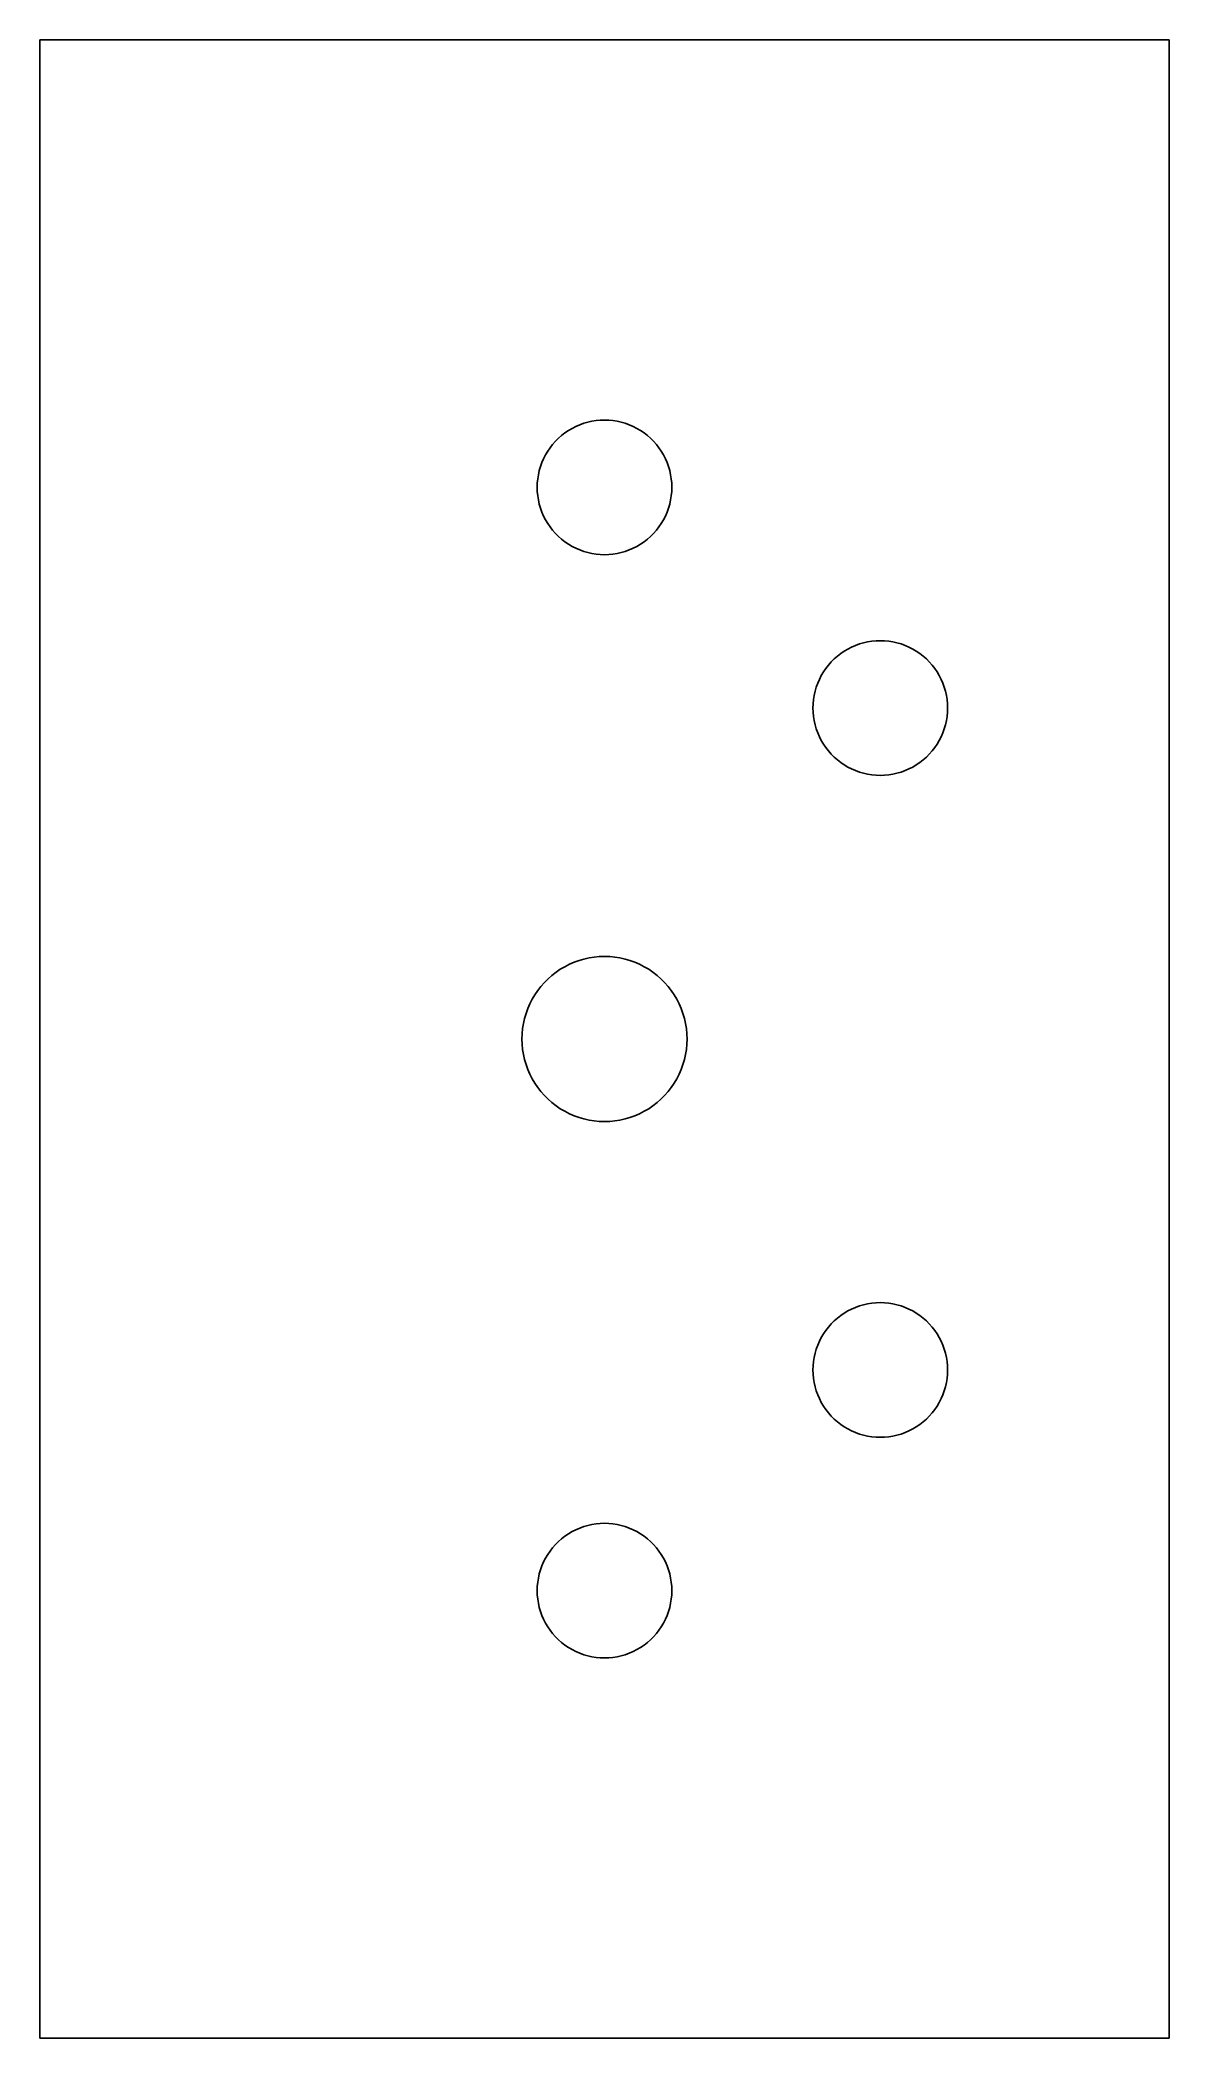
# Model space of a CAD drawing. Header units: metres. Extents: x -13 to 13, y -23 to 23.
import ezdxf

# ---------------------------------------------------------------- set-up
doc = ezdxf.new("R2010")
doc.units = ezdxf.units.M

msp = doc.modelspace()

# ---------------------------------------------------------------- linework, layer by layer
for p, q in [((13, 23), (-13, 23)), ((-13, 23), (-13, -23)), ((13, -23), (13, 23)), ((-1.1299, 13.761), (-1.06104, 13.8299)), ((-1.06104, 13.8299), (-0.988007, 13.8943)), ((-0.988007, 13.8943), (-0.911057, 13.954)), ((-0.911057, 13.954), (-0.830521, 14.0087)), ((-0.830521, 14.0087), (-0.746704, 14.0583)), ((-0.746704, 14.0583), (-0.659958, 14.1025)), ((-0.659958, 14.1025), (-0.570587, 14.1411)), ((-0.570587, 14.1411), (-0.478973, 14.1741)), ((-0.478973, 14.1741), (-0.385468, 14.2013)), ((-0.385468, 14.2013), (-0.290436, 14.2225)), ((-0.290436, 14.2225), (-0.19426, 14.2378)), ((-0.19426, 14.2378), (-0.097321, 14.2469)), ((-0.097321, 14.2469), (0, 14.25)), ((0, 14.25), (0.097321, 14.2469)), ((0.097321, 14.2469), (0.19426, 14.2378)), ((0.19426, 14.2378), (0.290436, 14.2225)), ((0.290436, 14.2225), (0.385468, 14.2013)), ((0.385468, 14.2013), (0.478973, 14.1741)), ((0.478973, 14.1741), (0.570587, 14.1411)), ((0.570587, 14.1411), (0.659958, 14.1025)), ((0.659958, 14.1025), (0.746704, 14.0583)), ((0.746704, 14.0583), (0.830521, 14.0087)), ((0.830521, 14.0087), (0.911057, 13.954)), ((0.911057, 13.954), (0.988007, 13.8943)), ((0.988007, 13.8943), (1.06104, 13.8299)), ((1.06104, 13.8299), (1.1299, 13.761)), ((-1.44115, 13.2706), (-1.40248, 13.36)), ((-1.40248, 13.36), (-1.35826, 13.4467)), ((-1.35826, 13.4467), (-1.3087, 13.5305)), ((-1.3087, 13.5305), (-1.25397, 13.6111)), ((-1.25397, 13.6111), (-1.19429, 13.688)), ((-1.19429, 13.688), (-1.1299, 13.761)), ((1.1299, 13.761), (1.19429, 13.688)), ((1.19429, 13.688), (1.25397, 13.6111)), ((1.25397, 13.6111), (1.3087, 13.5305)), ((1.3087, 13.5305), (1.35826, 13.4467)), ((1.35826, 13.4467), (1.40248, 13.36)), ((1.40248, 13.36), (1.44115, 13.2706)), ((-1.54694, 12.7973), (-1.53777, 12.8943)), ((-1.53777, 12.8943), (-1.52254, 12.9904)), ((-1.52254, 12.9904), (-1.5013, 13.0855)), ((-1.5013, 13.0855), (-1.47414, 13.179)), ((-1.47414, 13.179), (-1.44115, 13.2706)), ((1.44115, 13.2706), (1.47414, 13.179)), ((1.47414, 13.179), (1.5013, 13.0855)), ((1.5013, 13.0855), (1.52254, 12.9904)), ((1.52254, 12.9904), (1.53777, 12.8943)), ((1.53777, 12.8943), (1.54694, 12.7973)), ((-1.54999, 12.7), (-1.54694, 12.7973)), ((-1.54694, 12.6027), (-1.54999, 12.7)), ((-1.53777, 12.5057), (-1.54694, 12.6027)), ((-1.52254, 12.4095), (-1.53777, 12.5057)), ((1.53777, 12.5057), (1.52254, 12.4095)), ((1.54694, 12.6027), (1.53777, 12.5057)), ((1.54694, 12.7973), (1.54999, 12.7)), ((1.54999, 12.7), (1.54694, 12.6027)), ((-1.5013, 12.3145), (-1.52254, 12.4095)), ((-1.47414, 12.221), (-1.5013, 12.3145)), ((-1.44115, 12.1294), (-1.47414, 12.221)), ((-1.40248, 12.04), (-1.44115, 12.1294)), ((-1.35826, 11.9533), (-1.40248, 12.04)), ((1.40248, 12.04), (1.35826, 11.9533)), ((1.44115, 12.1294), (1.40248, 12.04)), ((1.47414, 12.221), (1.44115, 12.1294)), ((1.5013, 12.3145), (1.47414, 12.221)), ((1.52254, 12.4095), (1.5013, 12.3145)), ((-1.3087, 11.8695), (-1.35826, 11.9533)), ((-1.25397, 11.7889), (-1.3087, 11.8695)), ((-1.19429, 11.712), (-1.25397, 11.7889)), ((-1.1299, 11.6389), (-1.19429, 11.712)), ((-1.06104, 11.5701), (-1.1299, 11.6389)), ((-0.988007, 11.5057), (-1.06104, 11.5701)), ((-0.911057, 11.446), (-0.988007, 11.5057)), ((0.988007, 11.5057), (0.911057, 11.446)), ((1.06104, 11.5701), (0.988007, 11.5057)), ((1.1299, 11.6389), (1.06104, 11.5701)), ((1.19429, 11.712), (1.1299, 11.6389)), ((1.25397, 11.7889), (1.19429, 11.712)), ((1.3087, 11.8695), (1.25397, 11.7889)), ((1.35826, 11.9533), (1.3087, 11.8695)), ((-0.830521, 11.3913), (-0.911057, 11.446)), ((-0.746704, 11.3417), (-0.830521, 11.3913)), ((-0.659958, 11.2975), (-0.746704, 11.3417)), ((-0.570587, 11.2588), (-0.659958, 11.2975)), ((-0.478973, 11.2259), (-0.570587, 11.2588)), ((-0.385468, 11.1987), (-0.478973, 11.2259)), ((-0.290436, 11.1774), (-0.385468, 11.1987)), ((-0.19426, 11.1622), (-0.290436, 11.1774)), ((-0.097321, 11.153), (-0.19426, 11.1622)), ((0, 11.15), (-0.097321, 11.153)), ((0.097321, 11.153), (0, 11.15)), ((0.19426, 11.1622), (0.097321, 11.153)), ((0.290436, 11.1774), (0.19426, 11.1622)), ((0.385468, 11.1987), (0.290436, 11.1774)), ((0.478973, 11.2259), (0.385468, 11.1987)), ((0.570587, 11.2588), (0.478973, 11.2259)), ((0.659958, 11.2975), (0.570587, 11.2588)), ((0.746704, 11.3417), (0.659958, 11.2975)), ((0.830521, 11.3913), (0.746704, 11.3417)), ((0.911057, 11.446), (0.830521, 11.3913)), ((5.22009, 8.68105), (5.28894, 8.74989)), ((5.28894, 8.74989), (5.36198, 8.81429)), ((5.36198, 8.81429), (5.43892, 8.87396)), ((5.43892, 8.87396), (5.51945, 8.9287)), ((5.51945, 8.9287), (5.60327, 8.97827)), ((5.60327, 8.97827), (5.69003, 9.02248)), ((5.69003, 9.02248), (5.7794, 9.06114)), ((5.7794, 9.06114), (5.87102, 9.09413)), ((5.87102, 9.09413), (5.96452, 9.12129)), ((5.96452, 9.12129), (6.05956, 9.14253)), ((6.05956, 9.14253), (6.15573, 9.15778)), ((6.15573, 9.15778), (6.25267, 9.16693)), ((6.25267, 9.16693), (6.34999, 9.17)), ((6.34999, 9.17), (6.44731, 9.16693)), ((6.44731, 9.16693), (6.54427, 9.15778)), ((6.54427, 9.15778), (6.64043, 9.14253)), ((6.64043, 9.14253), (6.73546, 9.12129)), ((6.73546, 9.12129), (6.82896, 9.09413)), ((6.82896, 9.09413), (6.92058, 9.06114)), ((6.92058, 9.06114), (7.00995, 9.02248)), ((7.00995, 9.02248), (7.09671, 8.97827)), ((7.09671, 8.97827), (7.18053, 8.9287)), ((7.18053, 8.9287), (7.26106, 8.87396)), ((7.26106, 8.87396), (7.338, 8.81429)), ((7.338, 8.81429), (7.41104, 8.74989)), ((7.41104, 8.74989), (7.47989, 8.68105)), ((4.94751, 8.27995), (4.99171, 8.36671)), ((4.99171, 8.36671), (5.04129, 8.45053)), ((5.04129, 8.45053), (5.09602, 8.53107)), ((5.09602, 8.53107), (5.1557, 8.608)), ((5.1557, 8.608), (5.22009, 8.68105)), ((7.47989, 8.68105), (7.54428, 8.608)), ((7.54428, 8.608), (7.60397, 8.53107)), ((7.60397, 8.53107), (7.65871, 8.45053)), ((7.65871, 8.45053), (7.70827, 8.36671)), ((7.70827, 8.36671), (7.75247, 8.27995)), ((4.81221, 7.81425), (4.82745, 7.91043)), ((4.82745, 7.91043), (4.84869, 8.00546)), ((4.84869, 8.00546), (4.87585, 8.09897)), ((4.87585, 8.09897), (4.90884, 8.19058)), ((4.90884, 8.19058), (4.94751, 8.27995)), ((7.75247, 8.27995), (7.79115, 8.19058)), ((7.79115, 8.19058), (7.82413, 8.09897)), ((7.82413, 8.09897), (7.8513, 8.00546)), ((7.8513, 8.00546), (7.87254, 7.91043)), ((7.87254, 7.91043), (7.88777, 7.81425)), ((4.79999, 7.62), (4.80305, 7.71732)), ((4.80305, 7.52267), (4.79999, 7.62)), ((4.80305, 7.71732), (4.81221, 7.81425)), ((4.81221, 7.42572), (4.80305, 7.52267)), ((4.82745, 7.32954), (4.81221, 7.42572)), ((7.88777, 7.42572), (7.87254, 7.32954)), ((7.88777, 7.81425), (7.89693, 7.71732)), ((7.89693, 7.52267), (7.88777, 7.42572)), ((7.89693, 7.71732), (7.89999, 7.62)), ((7.89999, 7.62), (7.89693, 7.52267)), ((4.84869, 7.23453), (4.82745, 7.32954)), ((4.87585, 7.14102), (4.84869, 7.23453)), ((4.90884, 7.04939), (4.87585, 7.14102)), ((4.94751, 6.96004), (4.90884, 7.04939)), ((4.99171, 6.87328), (4.94751, 6.96004)), ((7.75247, 6.96004), (7.70827, 6.87328)), ((7.79115, 7.04939), (7.75247, 6.96004)), ((7.82413, 7.14102), (7.79115, 7.04939)), ((7.8513, 7.23453), (7.82413, 7.14102)), ((7.87254, 7.32954), (7.8513, 7.23453)), ((5.04129, 6.78946), (4.99171, 6.87328)), ((5.09602, 6.70892), (5.04129, 6.78946)), ((5.1557, 6.63199), (5.09602, 6.70892)), ((5.22009, 6.55894), (5.1557, 6.63199)), ((5.28894, 6.4901), (5.22009, 6.55894)), ((5.36198, 6.42569), (5.28894, 6.4901)), ((7.41104, 6.4901), (7.338, 6.42569)), ((7.47989, 6.55894), (7.41104, 6.4901)), ((7.54428, 6.63199), (7.47989, 6.55894)), ((7.60397, 6.70892), (7.54428, 6.63199)), ((7.65871, 6.78946), (7.60397, 6.70892)), ((7.70827, 6.87328), (7.65871, 6.78946)), ((5.43892, 6.36601), (5.36198, 6.42569)), ((5.51945, 6.31128), (5.43892, 6.36601)), ((5.60327, 6.26172), (5.51945, 6.31128)), ((5.69003, 6.21751), (5.60327, 6.26172)), ((5.7794, 6.17883), (5.69003, 6.21751)), ((5.87102, 6.14586), (5.7794, 6.17883)), ((5.96452, 6.11868), (5.87102, 6.14586)), ((6.05956, 6.09744), (5.96452, 6.11868)), ((6.15573, 6.08221), (6.05956, 6.09744)), ((6.25267, 6.07304), (6.15573, 6.08221)), ((6.34999, 6.06999), (6.25267, 6.07304)), ((6.44731, 6.07304), (6.34999, 6.06999)), ((6.54427, 6.08221), (6.44731, 6.07304)), ((6.64043, 6.09744), (6.54427, 6.08221)), ((6.73546, 6.11868), (6.64043, 6.09744)), ((6.82896, 6.14586), (6.73546, 6.11868)), ((6.92058, 6.17883), (6.82896, 6.14586)), ((7.00995, 6.21751), (6.92058, 6.17883)), ((7.09671, 6.26172), (7.00995, 6.21751)), ((7.18053, 6.31128), (7.09671, 6.26172)), ((7.26106, 6.36601), (7.18053, 6.31128)), ((7.338, 6.42569), (7.26106, 6.36601)), ((-0.587128, 1.80701), (-0.472504, 1.8403)), ((-0.472504, 1.8403), (-0.356018, 1.86633)), ((-0.356018, 1.86633), (-0.238129, 1.88501)), ((-0.238129, 1.88501), (-0.119293, 1.89624)), ((-0.119293, 1.89624), (0, 1.89999)), ((0, 1.89999), (0.119293, 1.89624)), ((0.119293, 1.89624), (0.238129, 1.88501)), ((0.238129, 1.88501), (0.356018, 1.86633)), ((0.356018, 1.86633), (0.472504, 1.8403)), ((0.472504, 1.8403), (0.587128, 1.80701)), ((-1.38504, 1.30063), (-1.30063, 1.38504)), ((-1.30063, 1.38504), (-1.21111, 1.46397)), ((-1.21111, 1.46397), (-1.11679, 1.53712)), ((-1.11679, 1.53712), (-1.01807, 1.60422)), ((-1.01807, 1.60422), (-0.915329, 1.66498)), ((-0.915329, 1.66498), (-0.808975, 1.71916)), ((-0.808975, 1.71916), (-0.699432, 1.76657)), ((-0.699432, 1.76657), (-0.587128, 1.80701)), ((0.587128, 1.80701), (0.699432, 1.76657)), ((0.699432, 1.76657), (0.808975, 1.71916)), ((0.808975, 1.71916), (0.915329, 1.66498)), ((0.915329, 1.66498), (1.01807, 1.60422)), ((1.01807, 1.60422), (1.11679, 1.53712)), ((1.11679, 1.53712), (1.21111, 1.46397)), ((1.21111, 1.46397), (1.30063, 1.38504)), ((1.30063, 1.38504), (1.38504, 1.30063)), ((-1.66498, 0.915329), (-1.60422, 1.01807)), ((-1.60422, 1.01807), (-1.53712, 1.11679)), ((-1.53712, 1.11679), (-1.46397, 1.21111)), ((-1.46397, 1.21111), (-1.38504, 1.30063)), ((1.38504, 1.30063), (1.46397, 1.21111)), ((1.46397, 1.21111), (1.53712, 1.11679)), ((1.53712, 1.11679), (1.60422, 1.01807)), ((1.60422, 1.01807), (1.66498, 0.915329)), ((-1.86633, 0.356018), (-1.8403, 0.472504)), ((-1.8403, 0.472504), (-1.80701, 0.587128)), ((-1.80701, 0.587128), (-1.76657, 0.699432)), ((-1.76657, 0.699432), (-1.71916, 0.808975)), ((-1.71916, 0.808975), (-1.66498, 0.915329)), ((1.66498, 0.915329), (1.71916, 0.808975)), ((1.71916, 0.808975), (1.76657, 0.699432)), ((1.76657, 0.699432), (1.80701, 0.587128)), ((1.80701, 0.587128), (1.8403, 0.472504)), ((1.8403, 0.472504), (1.86633, 0.356018)), ((-1.89999, 0), (-1.89624, 0.119293)), ((-1.89624, -0.119293), (-1.89999, 0)), ((-1.89624, 0.119293), (-1.88501, 0.238129)), ((-1.88501, 0.238129), (-1.86633, 0.356018)), ((1.86633, 0.356018), (1.88501, 0.238129)), ((1.88501, 0.238129), (1.89624, 0.119293)), ((1.89624, 0.119293), (1.89999, 0)), ((1.89999, 0), (1.89624, -0.119293)), ((-1.88501, -0.238129), (-1.89624, -0.119293)), ((-1.86633, -0.356018), (-1.88501, -0.238129)), ((-1.8403, -0.472504), (-1.86633, -0.356018)), ((1.86633, -0.356018), (1.8403, -0.472504)), ((1.88501, -0.238129), (1.86633, -0.356018)), ((1.89624, -0.119293), (1.88501, -0.238129)), ((-1.80701, -0.587128), (-1.8403, -0.472504)), ((-1.76657, -0.699432), (-1.80701, -0.587128)), ((-1.71916, -0.808975), (-1.76657, -0.699432)), ((-1.66498, -0.915329), (-1.71916, -0.808975)), ((-1.60422, -1.01807), (-1.66498, -0.915329)), ((1.66498, -0.915329), (1.60422, -1.01807)), ((1.71916, -0.808975), (1.66498, -0.915329)), ((1.76657, -0.699432), (1.71916, -0.808975)), ((1.80701, -0.587128), (1.76657, -0.699432)), ((1.8403, -0.472504), (1.80701, -0.587128)), ((-1.53712, -1.11679), (-1.60422, -1.01807)), ((-1.46397, -1.21111), (-1.53712, -1.11679)), ((-1.38504, -1.30063), (-1.46397, -1.21111)), ((-1.30063, -1.38504), (-1.38504, -1.30063)), ((1.38504, -1.30063), (1.30063, -1.38504)), ((1.46397, -1.21111), (1.38504, -1.30063)), ((1.53712, -1.11679), (1.46397, -1.21111)), ((1.60422, -1.01807), (1.53712, -1.11679)), ((-1.21111, -1.46397), (-1.30063, -1.38504)), ((-1.11679, -1.53712), (-1.21111, -1.46397)), ((-1.01807, -1.60422), (-1.11679, -1.53712)), ((-0.915329, -1.66498), (-1.01807, -1.60422)), ((-0.808975, -1.71916), (-0.915329, -1.66498)), ((-0.699432, -1.76657), (-0.808975, -1.71916)), ((-0.587128, -1.80701), (-0.699432, -1.76657)), ((-0.472504, -1.8403), (-0.587128, -1.80701)), ((0.587128, -1.80701), (0.472504, -1.8403)), ((0.699432, -1.76657), (0.587128, -1.80701)), ((0.808975, -1.71916), (0.699432, -1.76657)), ((0.915329, -1.66498), (0.808975, -1.71916)), ((1.01807, -1.60422), (0.915329, -1.66498)), ((1.11679, -1.53712), (1.01807, -1.60422)), ((1.21111, -1.46397), (1.11679, -1.53712)), ((1.30063, -1.38504), (1.21111, -1.46397)), ((-0.356018, -1.86633), (-0.472504, -1.8403)), ((-0.238129, -1.88501), (-0.356018, -1.86633)), ((-0.119293, -1.89624), (-0.238129, -1.88501)), ((0, -1.89999), (-0.119293, -1.89624)), ((0.119293, -1.89624), (0, -1.89999)), ((0.238129, -1.88501), (0.119293, -1.89624)), ((0.356018, -1.86633), (0.238129, -1.88501)), ((0.472504, -1.8403), (0.356018, -1.86633)), ((5.28894, -6.4901), (5.36198, -6.42569)), ((5.36198, -6.42569), (5.43892, -6.36601)), ((5.43892, -6.36601), (5.51945, -6.31128)), ((5.51945, -6.31128), (5.60327, -6.26172)), ((5.60327, -6.26172), (5.69003, -6.21751)), ((5.69003, -6.21751), (5.7794, -6.17883)), ((5.7794, -6.17883), (5.87102, -6.14586)), ((5.87102, -6.14586), (5.96452, -6.11868)), ((5.96452, -6.11868), (6.05956, -6.09744)), ((6.05956, -6.09744), (6.15573, -6.08221)), ((6.15573, -6.08221), (6.25267, -6.07304)), ((6.25267, -6.07304), (6.34999, -6.06999)), ((6.34999, -6.06999), (6.44731, -6.07304)), ((6.44731, -6.07304), (6.54427, -6.08221)), ((6.54427, -6.08221), (6.64043, -6.09744)), ((6.64043, -6.09744), (6.73546, -6.11868)), ((6.73546, -6.11868), (6.82896, -6.14586)), ((6.82896, -6.14586), (6.92058, -6.17883)), ((6.92058, -6.17883), (7.00995, -6.21751)), ((7.00995, -6.21751), (7.09671, -6.26172)), ((7.09671, -6.26172), (7.18053, -6.31128)), ((7.18053, -6.31128), (7.26106, -6.36601)), ((7.26106, -6.36601), (7.338, -6.42569)), ((7.338, -6.42569), (7.41104, -6.4901)), ((4.94751, -6.96004), (4.99171, -6.87328)), ((4.99171, -6.87328), (5.04129, -6.78946)), ((5.04129, -6.78946), (5.09602, -6.70892)), ((5.09602, -6.70892), (5.1557, -6.63199)), ((5.1557, -6.63199), (5.22009, -6.55894)), ((5.22009, -6.55894), (5.28894, -6.4901)), ((7.41104, -6.4901), (7.47989, -6.55894)), ((7.47989, -6.55894), (7.54428, -6.63199)), ((7.54428, -6.63199), (7.60397, -6.70892)), ((7.60397, -6.70892), (7.65871, -6.78946)), ((7.65871, -6.78946), (7.70827, -6.87328)), ((7.70827, -6.87328), (7.75247, -6.96004)), ((4.81221, -7.42572), (4.82745, -7.32954)), ((4.82745, -7.32954), (4.84869, -7.23453)), ((4.84869, -7.23453), (4.87585, -7.14102)), ((4.87585, -7.14102), (4.90884, -7.04939)), ((4.90884, -7.04939), (4.94751, -6.96004)), ((7.75247, -6.96004), (7.79115, -7.04939)), ((7.79115, -7.04939), (7.82413, -7.14102)), ((7.82413, -7.14102), (7.8513, -7.23453)), ((7.8513, -7.23453), (7.87254, -7.32954)), ((7.87254, -7.32954), (7.88777, -7.42572)), ((4.79999, -7.62), (4.80305, -7.52267)), ((4.80305, -7.71732), (4.79999, -7.62)), ((4.80305, -7.52267), (4.81221, -7.42572)), ((4.81221, -7.81425), (4.80305, -7.71732)), ((4.82745, -7.91043), (4.81221, -7.81425)), ((7.88777, -7.81425), (7.87254, -7.91043)), ((7.88777, -7.42572), (7.89693, -7.52267)), ((7.89693, -7.71732), (7.88777, -7.81425)), ((7.89693, -7.52267), (7.89999, -7.62)), ((7.89999, -7.62), (7.89693, -7.71732)), ((4.84869, -8.00546), (4.82745, -7.91043)), ((4.87585, -8.09897), (4.84869, -8.00546)), ((4.90884, -8.19058), (4.87585, -8.09897)), ((4.94751, -8.27995), (4.90884, -8.19058)), ((4.99171, -8.36671), (4.94751, -8.27995)), ((7.75247, -8.27995), (7.70827, -8.36671)), ((7.79115, -8.19058), (7.75247, -8.27995)), ((7.82413, -8.09897), (7.79115, -8.19058)), ((7.8513, -8.00546), (7.82413, -8.09897)), ((7.87254, -7.91043), (7.8513, -8.00546)), ((5.04129, -8.45053), (4.99171, -8.36671)), ((5.09602, -8.53107), (5.04129, -8.45053)), ((5.1557, -8.608), (5.09602, -8.53107)), ((5.22009, -8.68105), (5.1557, -8.608)), ((5.28894, -8.74989), (5.22009, -8.68105)), ((7.47989, -8.68105), (7.41104, -8.74989)), ((7.54428, -8.608), (7.47989, -8.68105)), ((7.60397, -8.53107), (7.54428, -8.608)), ((7.65871, -8.45053), (7.60397, -8.53107)), ((7.70827, -8.36671), (7.65871, -8.45053)), ((5.36198, -8.81429), (5.28894, -8.74989)), ((5.43892, -8.87396), (5.36198, -8.81429)), ((5.51945, -8.9287), (5.43892, -8.87396)), ((5.60327, -8.97827), (5.51945, -8.9287)), ((5.69003, -9.02248), (5.60327, -8.97827)), ((5.7794, -9.06114), (5.69003, -9.02248)), ((5.87102, -9.09413), (5.7794, -9.06114)), ((5.96452, -9.12129), (5.87102, -9.09413)), ((6.05956, -9.14253), (5.96452, -9.12129)), ((6.15573, -9.15778), (6.05956, -9.14253)), ((6.25267, -9.16693), (6.15573, -9.15778)), ((6.34999, -9.17), (6.25267, -9.16693)), ((6.44731, -9.16693), (6.34999, -9.17)), ((6.54427, -9.15778), (6.44731, -9.16693)), ((6.64043, -9.14253), (6.54427, -9.15778)), ((6.73546, -9.12129), (6.64043, -9.14253)), ((6.82896, -9.09413), (6.73546, -9.12129)), ((6.92058, -9.06114), (6.82896, -9.09413)), ((7.00995, -9.02248), (6.92058, -9.06114)), ((7.09671, -8.97827), (7.00995, -9.02248)), ((7.18053, -8.9287), (7.09671, -8.97827)), ((7.26106, -8.87396), (7.18053, -8.9287)), ((7.338, -8.81429), (7.26106, -8.87396)), ((7.41104, -8.74989), (7.338, -8.81429)), ((-0.988007, -11.5057), (-0.911057, -11.446)), ((-0.911057, -11.446), (-0.830521, -11.3913)), ((-0.830521, -11.3913), (-0.746704, -11.3417)), ((-0.746704, -11.3417), (-0.659958, -11.2975)), ((-0.659958, -11.2975), (-0.570587, -11.2588)), ((-0.570587, -11.2588), (-0.478973, -11.2259)), ((-0.478973, -11.2259), (-0.385468, -11.1987)), ((-0.385468, -11.1987), (-0.290436, -11.1774)), ((-0.290436, -11.1774), (-0.19426, -11.1622)), ((-0.19426, -11.1622), (-0.097321, -11.153)), ((-0.097321, -11.153), (0, -11.15)), ((0, -11.15), (0.097321, -11.153)), ((0.097321, -11.153), (0.19426, -11.1622)), ((0.19426, -11.1622), (0.290436, -11.1774)), ((0.290436, -11.1774), (0.385468, -11.1987)), ((0.385468, -11.1987), (0.478973, -11.2259)), ((0.478973, -11.2259), (0.570587, -11.2588)), ((0.570587, -11.2588), (0.659958, -11.2975)), ((0.659958, -11.2975), (0.746704, -11.3417)), ((0.746704, -11.3417), (0.830521, -11.3913)), ((0.830521, -11.3913), (0.911057, -11.446)), ((0.911057, -11.446), (0.988007, -11.5057)), ((-1.40248, -12.04), (-1.35826, -11.9533)), ((-1.35826, -11.9533), (-1.3087, -11.8695)), ((-1.3087, -11.8695), (-1.25397, -11.7889)), ((-1.25397, -11.7889), (-1.19429, -11.712)), ((-1.19429, -11.712), (-1.1299, -11.6389)), ((-1.1299, -11.6389), (-1.06104, -11.5701)), ((-1.06104, -11.5701), (-0.988007, -11.5057)), ((0.988007, -11.5057), (1.06104, -11.5701)), ((1.06104, -11.5701), (1.1299, -11.6389)), ((1.1299, -11.6389), (1.19429, -11.712)), ((1.19429, -11.712), (1.25397, -11.7889)), ((1.25397, -11.7889), (1.3087, -11.8695)), ((1.3087, -11.8695), (1.35826, -11.9533)), ((1.35826, -11.9533), (1.40248, -12.04)), ((-1.53777, -12.5057), (-1.52254, -12.4095)), ((-1.52254, -12.4095), (-1.5013, -12.3145)), ((-1.5013, -12.3145), (-1.47414, -12.221)), ((-1.47414, -12.221), (-1.44115, -12.1294)), ((-1.44115, -12.1294), (-1.40248, -12.04)), ((1.40248, -12.04), (1.44115, -12.1294)), ((1.44115, -12.1294), (1.47414, -12.221)), ((1.47414, -12.221), (1.5013, -12.3145)), ((1.5013, -12.3145), (1.52254, -12.4095)), ((1.52254, -12.4095), (1.53777, -12.5057)), ((-1.54999, -12.7), (-1.54694, -12.6027)), ((-1.54694, -12.7973), (-1.54999, -12.7)), ((-1.54694, -12.6027), (-1.53777, -12.5057)), ((-1.53777, -12.8943), (-1.54694, -12.7973)), ((1.53777, -12.5057), (1.54694, -12.6027)), ((1.54694, -12.7973), (1.53777, -12.8943)), ((1.54694, -12.6027), (1.54999, -12.7)), ((1.54999, -12.7), (1.54694, -12.7973)), ((-1.52254, -12.9904), (-1.53777, -12.8943)), ((-1.5013, -13.0855), (-1.52254, -12.9904)), ((-1.47414, -13.179), (-1.5013, -13.0855)), ((-1.44115, -13.2706), (-1.47414, -13.179)), ((-1.40248, -13.36), (-1.44115, -13.2706)), ((1.44115, -13.2706), (1.40248, -13.36)), ((1.47414, -13.179), (1.44115, -13.2706)), ((1.5013, -13.0855), (1.47414, -13.179)), ((1.52254, -12.9904), (1.5013, -13.0855)), ((1.53777, -12.8943), (1.52254, -12.9904)), ((-1.35826, -13.4467), (-1.40248, -13.36)), ((-1.3087, -13.5305), (-1.35826, -13.4467)), ((-1.25397, -13.6111), (-1.3087, -13.5305)), ((-1.19429, -13.688), (-1.25397, -13.6111)), ((-1.1299, -13.761), (-1.19429, -13.688)), ((-1.06104, -13.8299), (-1.1299, -13.761)), ((1.1299, -13.761), (1.06104, -13.8299)), ((1.19429, -13.688), (1.1299, -13.761)), ((1.25397, -13.6111), (1.19429, -13.688)), ((1.3087, -13.5305), (1.25397, -13.6111)), ((1.35826, -13.4467), (1.3087, -13.5305)), ((1.40248, -13.36), (1.35826, -13.4467)), ((-0.988007, -13.8943), (-1.06104, -13.8299)), ((-0.911057, -13.954), (-0.988007, -13.8943)), ((-0.830521, -14.0087), (-0.911057, -13.954)), ((-0.746704, -14.0583), (-0.830521, -14.0087)), ((-0.659958, -14.1025), (-0.746704, -14.0583)), ((-0.570587, -14.1411), (-0.659958, -14.1025)), ((-0.478973, -14.1741), (-0.570587, -14.1411)), ((-0.385468, -14.2013), (-0.478973, -14.1741)), ((-0.290436, -14.2225), (-0.385468, -14.2013)), ((-0.19426, -14.2378), (-0.290436, -14.2225)), ((-0.097321, -14.2469), (-0.19426, -14.2378)), ((0, -14.25), (-0.097321, -14.2469)), ((0.097321, -14.2469), (0, -14.25)), ((0.19426, -14.2378), (0.097321, -14.2469)), ((0.290436, -14.2225), (0.19426, -14.2378)), ((0.385468, -14.2013), (0.290436, -14.2225)), ((0.478973, -14.1741), (0.385468, -14.2013)), ((0.570587, -14.1411), (0.478973, -14.1741)), ((0.659958, -14.1025), (0.570587, -14.1411)), ((0.746704, -14.0583), (0.659958, -14.1025)), ((0.830521, -14.0087), (0.746704, -14.0583)), ((0.911057, -13.954), (0.830521, -14.0087)), ((0.988007, -13.8943), (0.911057, -13.954)), ((1.06104, -13.8299), (0.988007, -13.8943)), ((-13, -23), (13, -23))]:
    msp.add_line(p, q)

doc.saveas('drawing.dxf')
